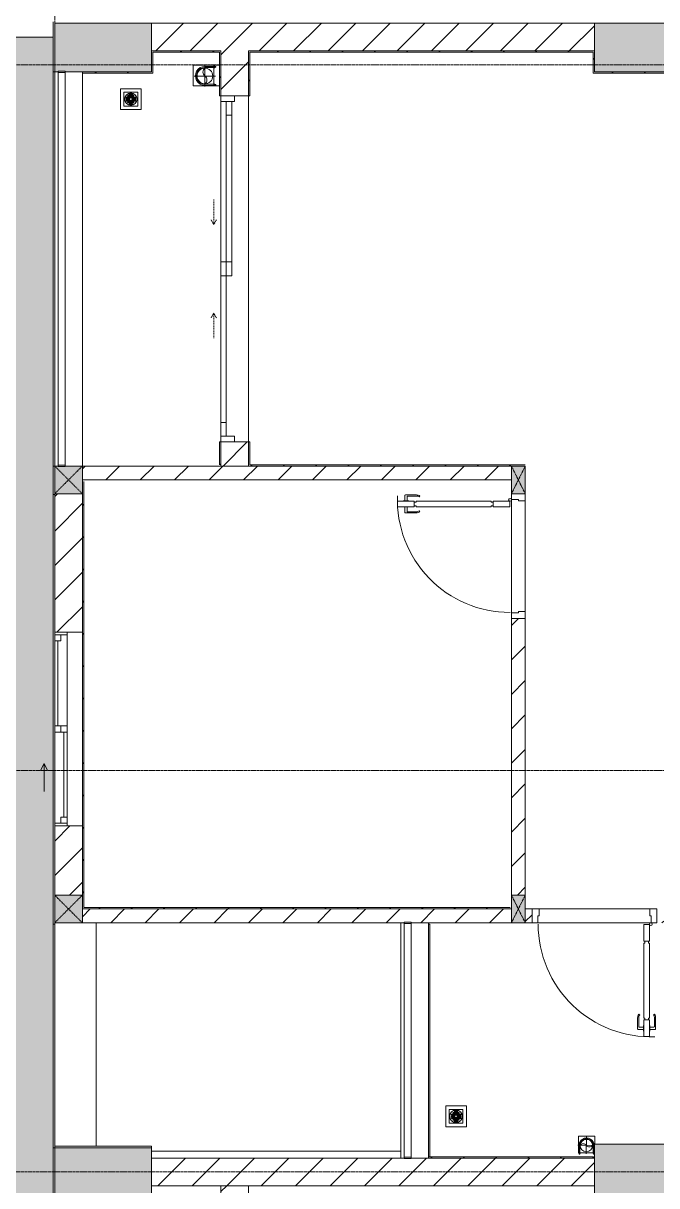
# Model space of a CAD drawing. Header units: millimetres. Extents: x 5359 to 218750, y -16347 to 109893.
# Drawn here: x 33425 to 38003, y 25437 to 33837 of the extents above; entities that cross this region are included whole.
import ezdxf

# ---------------------------------------------------------------- set-up
doc = ezdxf.new("R2010")
doc.units = ezdxf.units.MM
for name, pattern in [('Dash', [6, 3, -3]), ('Grid Line', [22.225, 12.7, -3.175, 3.175, -3.175]), ('IMPORT-CENTER _3_', [10.16, 6.35, -1.27, 1.27, -1.27])]:
    doc.linetypes.add(name, pattern=pattern)
for name, color, linetype, lineweight in [('0-1', 7, 'Continuous', 5), ('A-DETL-GENF-1', 9, 'Continuous', 9), ('A-DOOR', 31, 'Continuous', 9), ('A-DOOR-1', 9, 'Continuous', 9), ('A-DOOR-FRAM', 31, 'Continuous', 9), ('A-DOOR-HDLN', 31, 'Dash', 9), ('A-FLOR', 192, 'Continuous', 9), ('A-FLOR-1', 9, 'Continuous', 9), ('A-FLOR-HRAL', 11, 'Continuous', 9), ('A-FLOR-HRAL-1', 9, 'Continuous', 9), ('A-FLOR-PATT', 8, 'Continuous', 9), ('A-GLAZ', 151, 'Continuous', 9), ('A-WALL', 113, 'Continuous', 9), ('A-WALL-1', 53, 'Continuous', 18), ('A-WALL-2', 9, 'Continuous', 9), ('A-WALL-3', 113, 'Continuous', 18), ('A-WALL-PATT-1', 10, 'Continuous', 9), ('A-WALL-PATT-2', 9, 'Continuous', 9), ('A-WALL-PATT-3', 111, 'Continuous', 9), ('G-IMPT', 8, 'Continuous', 9), ('G-IMPT-1', 8, 'IMPORT-CENTER _3_', 9), ('I-WALL-1', 53, 'Continuous', 18), ('I-WALL-2', 9, 'Continuous', 9), ('I-WALL-3', 2, 'Continuous', 18), ('M-EQPM', 50, 'Continuous', 9), ('S-BEAM-1', 9, 'Continuous', 9), ('S-COLS', 52, 'Continuous', 9), ('S-COLS-1', 253, 'Continuous', 5), ('S-COLS-2', 53, 'Continuous', 18), ('S-COLS-3', 9, 'Continuous', 9), ('S-COLS-4', 52, 'Continuous', 18), ('S-COLS-5', 52, 'Dash', 9), ('S-COLS-HDLN', 52, 'Dash', 9), ('S-COLS-HDLN-1', 9, 'Dash', 9), ('S-GRID-1', 1, 'Grid Line', 9)]:
    doc.layers.add(name, color=color, linetype=linetype, lineweight=lineweight)
pattern_1 = [(45, (0, 0), (-124.4508, 124.4508), [])]
pattern_2 = [(45, (0, 0), (-116.6726, 116.6726), [])]

# ---------------------------------------------------------------- blocks, each defined once
blk = doc.blocks.new('M_Concrete-Rectangular-Column2 - 400x1300-812637-TKCS_MB ĐỊNH VỊ CỔNG-HÀNG RÀO')
at = {"layer": 'S-COLS-3'}
blk.add_hatch(color=256, dxfattribs=at).paths.add_polyline_path([(-650, 200), (-650, -200), (650, -200), (650, 200), (162, 200)])
at = {"layer": 'S-COLS-2'}
for p, q in [((-650, 200), (650, 200)), ((-650, -200), (-650, 200)), ((650, 200), (650, -200)), ((650, -200), (-650, -200))]:
    blk.add_line(p, q, dxfattribs=at)
blk = doc.blocks.new('NCV_TKTC_KET CAU_rvt-1-TKCS_MB ĐỊNH VỊ CỔNG-HÀNG RÀO')
at = {"layer": 'S-COLS-1'}
for points in [[(34352.6, 33486.9), (34352.6, 33836.9), (33652.6, 33836.9), (33652.6, 33486.9), (33677.6, 33486.9), (33677.6, 33491.9), (33727.6, 33491.9), (33727.6, 33486.9)], [(38852.6, 33486.9), (38852.6, 33836.9), (37552.6, 33836.9), (37552.6, 33486.9), (38040.5, 33486.9)], [(34352.6, 25361.9), (34352.6, 25711.9), (33652.6, 25711.9), (33652.6, 25361.9), (33677.6, 25361.9), (33677.6, 25366.9), (33727.6, 25366.9), (33727.6, 25361.9)]]:
    blk.add_hatch(color=256, dxfattribs=at).paths.add_polyline_path(points)
at = {"layer": 'S-BEAM-1'}
for p, q in [((33952.6, 25721.9), (33952.6, 27336.9)), ((34352.6, 25686.9), (34352.6, 25636.9)), ((36152.6, 25686.9), (34352.6, 25686.9))]:
    blk.add_line(p, q, dxfattribs=at)
at = {"layer": 'S-COLS-2'}
for p, q in [((33652.6, 33836.9), (33652.6, 33486.9)), ((34352.6, 33836.9), (33652.6, 33836.9)), ((34352.6, 33486.9), (34352.6, 33836.9)), ((37552.6, 33836.9), (37552.6, 33486.9)), ((38852.6, 33836.9), (37552.6, 33836.9)), ((33652.6, 33486.9), (33677.6, 33486.9)), ((33727.6, 33486.9), (34352.6, 33486.9)), ((37552.6, 33486.9), (38852.6, 33486.9)), ((33652.6, 25711.9), (33652.6, 25361.9)), ((34352.6, 25711.9), (33652.6, 25711.9)), ((34352.6, 25361.9), (34352.6, 25711.9))]:
    blk.add_line(p, q, dxfattribs=at)
at = {"layer": 'S-COLS-3', "rotation": 180}
blk.add_blockref('M_Concrete-Rectangular-Column2 - 400x1300-812637-TKCS_MB ĐỊNH VỊ CỔNG-HÀNG RÀO', (38202.6, 25536.9), dxfattribs=at)
blk = doc.blocks.new('DOOR_CW_01 CANH MO-PANEL KINH - DIW_01-900x2200-CỬA GỖ VÂN LAMINATE-553375-TKCS_MB ĐỊNH VỊ CỔNG-HÀNG RÀO')
at = {"layer": 'A-DETL-GENF-1'}
for p, q in [((-397, -182), (-397, -62)), ((-397, -62), (-357, -62)), ((-357, -62), (-357, -182)), ((-357, -182), (-397, -182)), ((-397, -196), (-391, -196)), ((-397, -738), (-397, -196)), ((-391, -196), (-391, -182)), ((-391, -182), (-363, -182)), ((-363, -182), (-363, -196)), ((-357, -196), (-363, -196)), ((-357, -196), (-357, -738)), ((-442, -737), (-442, -816.5)), ((-434, -799.5), (-434, -737)), ((-433.9, -711.2), (-427.3, -715.8)), ((-397, -738), (-391, -738)), ((-357, -752), (-397, -752)), ((-397, -752), (-397, -872)), ((-391, -752), (-391, -738)), ((-363, -752), (-391, -752)), ((-357, -738), (-363, -738)), ((-363, -738), (-363, -752)), ((-357, -872), (-357, -752)), ((-320.1, -711.2), (-326.7, -715.8)), ((-320, -799.5), (-320, -737)), ((-312, -737), (-312, -816.5)), ((-399, -820.5), (-438, -820.5)), ((-399, -803.5), (-430, -803.5)), ((-399, -792.2), (-399, -831.8)), ((-397, -792.2), (-399, -792.2)), ((-399, -831.8), (-397, -831.8)), ((-397, -792.2), (-397, -831.8)), ((-357, -792.2), (-357, -831.8)), ((-357, -792.2), (-355, -792.2)), ((-355, -831.8), (-357, -831.8)), ((-355, -792.2), (-355, -831.8)), ((-355, -803.5), (-324, -803.5)), ((-355, -820.5), (-316, -820.5)), ((-397, -872), (-357, -872))]:
    blk.add_line(p, q, dxfattribs=at)
blk.add_circle((-407, -60), 10, dxfattribs=at)
for centre, radius, start, end in [((-407, -60), 814, 268, 0), ((-397, -737), 45, 145, 180), ((-397, -737), 37, 145, 180), ((-357, -737), 37, 0, 35), ((-357, -737), 45, 360, 35), ((-438, -816.5), 4, 180, 270), ((-430, -799.5), 4, 180, 270), ((-324, -799.5), 4, 270, 0), ((-316, -816.5), 4, 270, 0)]:
    blk.add_arc(centre, radius, start, end, dxfattribs=at)
at = {"layer": 'A-DOOR-1'}
for p, q in [((-450, -50), (-450, 50)), ((-450, 50), (-400, 50)), ((-400, 50), (-400, 0)), ((400, 0), (400, 50)), ((400, 50), (450, 50)), ((450, 50), (450, -50)), ((-410, -50), (-450, -50)), ((-410, 0), (-410, -50)), ((-400, 0), (-410, 0)), ((-407, -50), (-382, -50)), ((410, 0), (400, 0)), ((410, -50), (410, 0)), ((450, -50), (410, -50))]:
    blk.add_line(p, q, dxfattribs=at)
blk = doc.blocks.new('Railing - 50 x 10mm-457210-TKCS_MB ĐỊNH VỊ CỔNG-HÀNG RÀO')
at = {"layer": 'A-FLOR-HRAL-1'}
for p, q in [((25, 5), (-25, 5)), ((-25, 5), (-25, -5)), ((25, -5), (25, 5)), ((-25, -5), (25, -5))]:
    blk.add_line(p, q, dxfattribs=at)
blk = doc.blocks.new('Railing - Railing-851334-TKCS_MB ĐỊNH VỊ CỔNG-HÀNG RÀO')
at = {"layer": 'A-FLOR-HRAL-1'}
for p, q in [((13269.1, 18071.7), (13269.1, 16382.9)), ((13319.1, 16382.9), (13319.1, 18071.7))]:
    blk.add_line(p, q, dxfattribs=at)
at = {"extrusion": (0, 0, -1), "zscale": -1, "rotation": 180}
for p in [(-13294.1, 18076.7), (-13294.1, 16377.9)]:
    blk.add_blockref('Railing - 50 x 10mm-457210-TKCS_MB ĐỊNH VỊ CỔNG-HÀNG RÀO', p, dxfattribs=at)
blk = doc.blocks.new('G1_SOF - BO TRU - 100x200-V26-TKCS_MB ĐỊNH VỊ CỔNG-HÀNG RÀO')
at = {"layer": 'S-COLS-3'}
blk.add_hatch(color=256, dxfattribs=at).paths.add_polyline_path([(-50, -100), (50, -100), (50, 100), (-50, 100)])
at = {"layer": 'S-COLS-2'}
for p, q in [((-50, 100), (50, 100)), ((-50, -100), (-50, 100)), ((50, 100), (50, -100)), ((50, -100), (-50, -100))]:
    blk.add_line(p, q, dxfattribs=at)
at = {"layer": 'S-COLS-HDLN-1'}
for p, q in [((50, -100), (-50, 100)), ((-50, -100), (50, 100))]:
    blk.add_line(p, q, dxfattribs=at)
blk = doc.blocks.new('DOOR_CW_01 CANH MO-PANEL KINH - DIG_01-900x2200-CỬA NHÔM KÍNH-400868-TKCS_MB ĐỊNH VỊ CỔNG-HÀNG RÀO')
at = {"layer": 'A-DETL-GENF-1'}
for p, q in [((-397, 872), (-357, 872)), ((-397, 752), (-397, 872)), ((-357, 872), (-357, 752)), ((-442, 737), (-442, 816.5)), ((-399, 820.5), (-438, 820.5)), ((-434, 799.5), (-434, 737)), ((-399, 803.5), (-430, 803.5)), ((-399, 831.8), (-397, 831.8)), ((-399, 792.2), (-399, 831.8)), ((-397, 792.2), (-399, 792.2)), ((-397, 792.2), (-397, 831.8)), ((-357, 792.2), (-357, 831.8)), ((-355, 831.8), (-357, 831.8)), ((-357, 792.2), (-355, 792.2)), ((-355, 792.2), (-355, 831.8)), ((-355, 820.5), (-316, 820.5)), ((-355, 803.5), (-324, 803.5)), ((-320, 799.5), (-320, 737)), ((-312, 737), (-312, 816.5)), ((-433.9, 711.2), (-427.3, 715.8)), ((-357, 752), (-397, 752)), ((-397, 738), (-391, 738)), ((-397, 738), (-397, 196)), ((-363, 752), (-391, 752)), ((-391, 752), (-391, 738)), ((-363, 738), (-363, 752)), ((-357, 738), (-363, 738)), ((-357, 196), (-357, 738)), ((-320.1, 711.2), (-326.7, 715.8)), ((-397, 196), (-391, 196)), ((-357, 182), (-397, 182)), ((-397, 182), (-397, 62)), ((-391, 196), (-391, 182)), ((-391, 182), (-363, 182)), ((-357, 196), (-363, 196)), ((-363, 182), (-363, 196)), ((-357, 62), (-357, 182)), ((-397, 62), (-357, 62))]:
    blk.add_line(p, q, dxfattribs=at)
blk.add_circle((-407, 60), 10, dxfattribs=at)
for centre, radius, start, end in [((-407, 60), 814, 360, 92), ((-438, 816.5), 4, 90, 180), ((-430, 799.5), 4, 90, 180), ((-324, 799.5), 4, 360, 90), ((-316, 816.5), 4, 0, 90), ((-397, 737), 45, 180, 215), ((-397, 737), 37, 180, 215), ((-357, 737), 37, 325, 0), ((-357, 737), 45, 325, 0)]:
    blk.add_arc(centre, radius, start, end, dxfattribs=at)
at = {"layer": 'A-DOOR-1'}
for p, q in [((-410, 50), (-450, 50)), ((-450, 50), (-450, -50)), ((-410, 0), (-410, 50)), ((-400, 0), (-410, 0)), ((-407, 50), (-382, 50)), ((-400, -50), (-400, 0)), ((410, 0), (400, 0)), ((400, 0), (400, -50)), ((450, 50), (410, 50)), ((410, 50), (410, 0)), ((450, -50), (450, 50)), ((-450, -50), (-400, -50)), ((400, -50), (450, -50))]:
    blk.add_line(p, q, dxfattribs=at)
blk = doc.blocks.new('NCV_TKTC_TANG 1_rvt-1-TKCS_MB ĐỊNH VỊ CỔNG-HÀNG RÀO')
at = {"layer": 'A-WALL-PATT-1'}
h = blk.add_hatch(dxfattribs=at)
h.set_pattern_fill('FP_2', color=256, style=0, pattern_type=2)
h.set_pattern_definition(pattern_1)
h.paths.add_polyline_path([(33852.6, 30536.9), (36952.6, 30536.9), (36952.6, 30636.9), (33852.6, 30636.9)])
h = blk.add_hatch(dxfattribs=at)
h.set_pattern_fill('FP_2', color=256, style=0, pattern_type=2)
h.set_pattern_definition(pattern_1)
h.paths.add_polyline_path([(37052.6, 27537.4), (37052.6, 29536.5), (36952.6, 29536.5), (36952.6, 27537.4)])
h = blk.add_hatch(dxfattribs=at)
h.set_pattern_fill('FP_2', color=256, style=0, pattern_type=2)
h.set_pattern_definition(pattern_1)
h.paths.add_polyline_path([(36952.6, 27336.9), (36952.6, 27436.9), (33852.6, 27436.9), (33852.6, 27336.9), (36177.6, 27336.9), (36177.6, 27342.4), (36227.6, 27342.4), (36227.6, 27336.9), (36830.1, 27336.9)])
h = blk.add_hatch(dxfattribs=at)
h.set_pattern_fill('FP_2', color=256, style=0, pattern_type=2)
h.set_pattern_definition(pattern_1)
h.paths.add_polyline_path([(38052.6, 27336.9), (38052.6, 27436.9), (38002.6, 27436.9), (38002.6, 27336.9), (38040.5, 27336.9)])
h.paths.add_polyline_path([(37102.6, 27336.9), (37102.6, 27436.9), (37052.6, 27436.9), (37052.6, 27336.9)])
at = {"layer": 'A-WALL-PATT-2'}
h = blk.add_hatch(dxfattribs=at)
h.set_pattern_fill('FP_3', color=256, style=0, pattern_type=2)
h.set_pattern_definition(pattern_2)
h.paths.add_polyline_path([(34352.6, 33626.9), (34842.6, 33626.9), (34842.6, 33636.9), (34352.6, 33636.9)])
h = blk.add_hatch(dxfattribs=at)
h.set_pattern_fill('FP_3', color=256, style=0, pattern_type=2)
h.set_pattern_definition(pattern_2)
h.paths.add_polyline_path([(34852.6, 30646.9), (34852.6, 30812.4), (34842.6, 30812.4), (34842.6, 30646.9)])
h.paths.add_polyline_path([(34852.6, 33312.4), (34852.6, 33636.9), (34842.6, 33636.9), (34842.6, 33312.4)])
h = blk.add_hatch(dxfattribs=at)
h.set_pattern_fill('FP_3', color=256, style=0, pattern_type=2)
h.set_pattern_definition(pattern_2)
h.paths.add_polyline_path([(35062.6, 33626.9), (37552.6, 33626.9), (37552.6, 33636.9), (35052.6, 33636.9), (35052.6, 33626.9)])
h = blk.add_hatch(dxfattribs=at)
h.set_pattern_fill('FP_3', color=256, style=0, pattern_type=2)
h.set_pattern_definition(pattern_2)
h.paths.add_polyline_path([(35062.6, 30646.9), (35062.6, 30813.1), (35052.6, 30813.1), (35052.6, 30646.9)])
h.paths.add_polyline_path([(35052.6, 33313.1), (35062.6, 33313.1), (35062.6, 33626.9), (35052.6, 33626.9)])
h = blk.add_hatch(dxfattribs=at)
h.set_pattern_fill('FP_3', color=256, style=0, pattern_type=2)
h.set_pattern_definition(pattern_2)
h.paths.add_polyline_path([(37552.6, 33476.9), (37552.6, 33626.9), (37542.6, 33626.9), (37542.6, 33476.9)])
h = blk.add_hatch(dxfattribs=at)
h.set_pattern_fill('FP_3', color=256, style=0, pattern_type=2)
h.set_pattern_definition(pattern_2)
h.paths.add_polyline_path([(34362.6, 33476.9), (34362.6, 33486.9), (33852.6, 33486.9), (33852.6, 33476.9)])
h = blk.add_hatch(dxfattribs=at)
h.set_pattern_fill('FP_3', color=256, style=0, pattern_type=2)
h.set_pattern_definition(pattern_2)
h.paths.add_polyline_path([(38862.6, 33476.9), (38862.6, 33486.9), (37552.6, 33486.9), (37552.6, 33476.9), (38040.5, 33476.9)])
h = blk.add_hatch(dxfattribs=at)
h.set_pattern_fill('FP_3', color=256, style=0, pattern_type=2)
h.set_pattern_definition(pattern_2)
h.paths.add_polyline_path([(35052.6, 30636.9), (37052.6, 30636.9), (37052.6, 30646.9), (35052.6, 30646.9)])
h = blk.add_hatch(dxfattribs=at)
h.set_pattern_fill('FP_3', color=256, style=0, pattern_type=2)
h.set_pattern_definition(pattern_2)
h.paths.add_polyline_path([(33862.6, 27446.9), (33862.6, 30536.9), (33852.6, 30536.9), (33852.6, 27446.9)])
h = blk.add_hatch(dxfattribs=at)
h.set_pattern_fill('FP_3', color=256, style=0, pattern_type=2)
h.set_pattern_definition(pattern_2)
h.paths.add_polyline_path([(33852.6, 27436.9), (36952.6, 27436.9), (36952.6, 27446.9), (33852.6, 27446.9)])
h = blk.add_hatch(dxfattribs=at)
h.set_pattern_fill('FP_3', color=256, style=0, pattern_type=2)
h.set_pattern_definition(pattern_2)
h.paths.add_polyline_path([(37552.6, 25636.9), (37552.6, 25646.9), (36352.6, 25646.9), (36352.6, 25636.9), (36830.1, 25636.9)])
at = {"layer": 'A-FLOR-1'}
for p, q in [((34852.6, 33272.4), (34852.6, 32112.4)), ((35052.6, 33312.4), (35052.6, 30813.1)), ((35052.6, 30813.1), (35052.6, 33312.4)), ((34952.6, 30813.1), (35052.6, 30813.1)), ((36952.6, 29576.5), (36952.6, 30396.5)), ((37052.6, 30386.5), (37052.6, 29586.5)), ((37152.6, 27436.9), (37952.6, 27436.9))]:
    blk.add_line(p, q, dxfattribs=at)
at = {"layer": 'A-WALL-1'}
for p, q in [((36952.6, 30636.9), (33852.6, 30636.9)), ((33852.6, 30636.9), (33852.6, 30536.9)), ((33852.6, 30536.9), (36952.6, 30536.9)), ((36952.6, 27537.4), (37052.6, 27537.4)), ((36952.6, 27436.9), (33852.6, 27436.9)), ((33852.6, 27436.9), (33852.6, 27336.9)), ((37062.6, 27436.9), (37052.6, 27436.9)), ((33852.6, 27336.9), (36177.6, 27336.9)), ((36227.6, 27336.9), (36952.6, 27336.9))]:
    blk.add_line(p, q, dxfattribs=at)
at = {"layer": 'A-WALL-2'}
for p, q in [((36952.6, 29576.5), (36952.6, 30396.5)), ((37052.6, 30386.5), (37052.6, 29586.5)), ((36952.6, 29536.5), (36952.6, 27537.4)), ((37052.6, 27537.4), (37052.6, 29536.5)), ((37102.6, 27436.9), (37062.6, 27436.9)), ((37152.6, 27436.9), (37952.6, 27436.9)), ((36152.6, 25636.9), (36152.6, 27336.9)), ((36352.6, 27336.9), (36352.6, 25646.9)), ((37052.6, 27336.9), (37102.6, 27336.9)), ((37962.6, 27336.9), (37142.6, 27336.9))]:
    blk.add_line(p, q, dxfattribs=at)
at = {"layer": 'I-WALL-1'}
for p, q in [((34842.6, 33636.9), (34352.6, 33636.9)), ((34352.6, 33636.9), (34352.6, 33626.9)), ((34352.6, 33626.9), (34352.6, 33486.9)), ((34362.6, 33626.9), (34842.6, 33626.9)), ((34362.6, 33486.9), (34362.6, 33626.9)), ((34852.6, 33636.9), (34842.6, 33636.9)), ((34842.6, 33626.9), (34842.6, 33312.4)), ((34852.6, 33312.4), (34852.6, 33636.9)), ((37552.6, 33636.9), (35052.6, 33636.9)), ((35052.6, 33636.9), (35052.6, 33626.9)), ((35052.6, 33626.9), (35052.6, 33313.1)), ((35062.6, 33626.9), (37542.6, 33626.9)), ((35062.6, 33313.1), (35062.6, 33626.9)), ((37542.6, 33626.9), (37542.6, 33476.9)), ((37552.6, 33626.9), (37552.6, 33636.9)), ((37552.6, 33486.9), (37552.6, 33626.9)), ((34352.6, 33486.9), (33852.6, 33486.9)), ((33852.6, 33486.9), (33852.6, 33476.9)), ((33852.6, 33476.9), (34362.6, 33476.9)), ((34362.6, 33476.9), (34362.6, 33486.9)), ((37542.6, 33476.9), (37552.6, 33476.9)), ((38852.6, 33486.9), (37552.6, 33486.9)), ((37552.6, 33476.9), (38862.6, 33476.9)), ((34842.6, 33312.4), (34852.6, 33312.4)), ((35052.6, 33313.1), (35062.6, 33313.1)), ((34852.6, 30812.4), (34842.6, 30812.4)), ((34842.6, 30812.4), (34842.6, 30646.9)), ((34852.6, 30646.9), (34852.6, 30812.4)), ((35062.6, 30813.1), (35052.6, 30813.1)), ((35052.6, 30813.1), (35052.6, 30646.9)), ((35062.6, 30646.9), (35062.6, 30813.1)), ((35052.6, 30646.9), (35052.6, 30636.9)), ((35052.6, 30636.9), (36952.6, 30636.9)), ((37052.6, 30646.9), (35062.6, 30646.9)), ((33862.6, 30536.9), (33852.6, 30536.9)), ((33852.6, 30536.9), (33852.6, 29437.4)), ((33862.6, 27446.9), (33862.6, 30526.9)), ((33852.6, 28037.4), (33852.6, 27446.9)), ((33852.6, 27446.9), (33852.6, 27436.9)), ((33852.6, 27436.9), (36952.6, 27436.9)), ((36942.6, 27446.9), (33862.6, 27446.9)), ((37542.6, 25646.9), (36352.6, 25646.9)), ((36352.6, 25646.9), (36352.6, 25636.9)), ((36352.6, 25636.9), (37552.6, 25636.9))]:
    blk.add_line(p, q, dxfattribs=at)
at = {"layer": 'I-WALL-2'}
for q in [(36352.6, 27326.9), (36362.6, 25646.9)]:
    blk.add_line((36362.6, 27326.9), q, dxfattribs=at)
at = {"layer": 'A-DOOR-1'}
for name, p, rotation in [('DOOR_CW_01 CANH MO-PANEL KINH - DIW_01-900x2200-CỬA GỖ VÂN LAMINATE-553375-TKCS_MB ĐỊNH VỊ CỔNG-HÀNG RÀO', (37002.6, 29986.5), 270.0000000000007), ('DOOR_CW_01 CANH MO-PANEL KINH - DIG_01-900x2200-CỬA NHÔM KÍNH-400868-TKCS_MB ĐỊNH VỊ CỔNG-HÀNG RÀO', (37552.6, 27386.9), 180)]:
    blk.add_blockref(name, p, dxfattribs=dict(at, rotation=rotation))
at = {"layer": 'A-FLOR-HRAL-1'}
blk.add_blockref('Railing - Railing-851334-TKCS_MB ĐỊNH VỊ CỔNG-HÀNG RÀO', (22908.5, 9260.7), dxfattribs=at)
at = {"layer": 'S-COLS-3'}
for p in [(37002.6, 30536.9), (37002.6, 27436.9)]:
    blk.add_blockref('G1_SOF - BO TRU - 100x200-V26-TKCS_MB ĐỊNH VỊ CỔNG-HÀNG RÀO', p, dxfattribs=at)
blk = doc.blocks.new('1_FAMILY RVT - W01-WxH 1400x1400xmm-411185-TKCS_MB ĐỊNH VỊ CỔNG-HÀNG RÀO')
at = {"layer": 'A-GLAZ'}
for p, q in [((-700, 103.81), (700, 103.81)), ((-700, -96.19), (-700, 103.81)), ((700, 103.81), (700, -96.19)), ((-700, -7.29), (-680.95, -7.29)), ((-680.95, -7.29), (-22.225, -7.29)), ((-680.95, -96.19), (-680.95, -7.29)), ((-636.5, -51.74), (-680.95, -51.74)), ((-636.5, -96.19), (-636.5, -51.74)), ((-636.5, -73.965), (-22.225, -73.965)), ((-22.225, -7.29), (22.225, -7.29)), ((-22.225, -7.29), (-22.225, -96.19)), ((22.225, -51.74), (-22.225, -51.74)), ((22.225, -7.29), (636.5, -7.29)), ((22.225, -96.19), (22.225, -7.29)), ((22.225, -29.515), (636.5, -29.515)), ((636.5, -7.29), (700, -7.29)), ((636.5, -51.74), (636.5, -7.29)), ((680.95, -51.74), (636.5, -51.74)), ((680.95, -96.19), (680.95, -7.29)), ((700, -96.19), (-700, -96.19)), ((-700, -96.19), (-636.5, -96.19)), ((-636.5, -96.19), (-22.225, -96.19)), ((-22.225, -96.19), (22.225, -96.19)), ((22.225, -96.19), (680.95, -96.19)), ((248.4, -172.39), (299.2, -146.99)), ((680.95, -96.19), (700, -96.19)), ((248.4, -172.39), (299.2, -197.79)), ((248.4, -172.39), (451.6, -172.39))]:
    blk.add_line(p, q, dxfattribs=at)
blk = doc.blocks.new('Railing - 50 x 10mm-1251311-TKCS_MB ĐỊNH VỊ CỔNG-HÀNG RÀO')
at = {"layer": 'A-FLOR-HRAL'}
for p, q in [((25, 5), (-25, 5)), ((-25, 5), (-25, -5)), ((25, -5), (25, 5)), ((-25, -5), (25, -5))]:
    blk.add_line(p, q, dxfattribs=at)
blk = doc.blocks.new('Railing - Railing-1598336-TKCS_MB ĐỊNH VỊ CỔNG-HÀNG RÀO')
at = {"layer": 'A-FLOR-HRAL'}
for p, q in [((33677.6, 33481.9), (33677.6, 30644)), ((33727.6, 30644), (33727.6, 33481.9))]:
    blk.add_line(p, q, dxfattribs=at)
for p in [(33702.6, 33486.9), (33702.6, 30639)]:
    blk.add_blockref('Railing - 50 x 10mm-1251311-TKCS_MB ĐỊNH VỊ CỔNG-HÀNG RÀO', p)
blk = doc.blocks.new('TKTC_XREF_251221_MB TANG 1 - TKTC_XREF_260130_MB TANG 1_dwg_THU NUOC - THU NUOC-444531-TKCS_MB TẦNG 1-4202120-TKCS_MB ĐỊNH VỊ CỔNG-HÀNG RÀO')
at = {"layer": 'M-EQPM'}
for p, q in [((-23.3, 10.8), (40.9, 10.8)), ((40.9, 4.8), (-23.3, 4.8)), ((-11, 23.3), (28.5, 23.3)), ((28.5, 17.3), (-11, 17.3)), ((-1.1, 35.6), (18.5, 35.6)), ((18.5, 29.6), (-1.1, 29.6)), ((-23.3, -13.6), (40.9, -13.6)), ((40.9, -19.6), (-23.3, -19.6)), ((-11, -26.1), (28.5, -26.1)), ((28.5, -32.1), (-11, -32.1)), ((-1.1, -38.5), (18.5, -38.5)), ((18.5, -44.5), (-1.1, -44.5))]:
    blk.add_line(p, q, dxfattribs=at)
at = {"layer": 'M-EQPM', "flags": 128}
for points in [[(83.7, -79.4), (83.7, 70.6), (-66.3, 70.6), (-66.3, -79.4)], [(58.7, -54.4), (58.7, 45.6), (-41.3, 45.6), (-41.3, -54.4)]]:
    blk.add_lwpolyline(points, close=True, dxfattribs=at)
for points in [[(-23.3, -1.2), (0.7, -1.2), (0.7, -7.2), (-23.3, -7.2)], [(40.9, -7.2), (16.7, -7.2), (16.7, -1.2), (40.9, -1.2)]]:
    blk.add_lwpolyline(points, dxfattribs=at)
at = {"layer": 'M-EQPM'}
for centre, radius, start, end in [((8.7, -4.4), 45, 360, 180), ((8.7, -4.4), 45, 360, 180), ((-23.3, 7.8), 3, 90, 270), ((-11, 20.3), 3, 90, 270), ((-1.1, 32.6), 3, 90, 270), ((18.5, 32.6), 3, 270, 90), ((28.5, 20.3), 3, 270, 90), ((40.9, 7.8), 3, 270, 90), ((8.7, -4.4), 45, 180, 360), ((8.7, -4.4), 45, 180, 360), ((-23.3, -4.2), 3, 90, 270), ((-23.3, -16.6), 3, 90, 270), ((-11, -29.1), 3, 90, 270), ((-1.1, -41.5), 3, 90, 270), ((18.5, -41.5), 3, 270, 90), ((28.5, -29.1), 3, 270, 90), ((40.9, -4.2), 3, 270, 90), ((40.9, -16.6), 3, 270, 90)]:
    blk.add_arc(centre, radius, start, end, dxfattribs=at)
blk = doc.blocks.new('TKTC_XREF_251221_MB TANG 1 - TKTC_XREF_260130_MB TANG 1_dwg_CUM U_DN100-V103-TKCS_MB ĐỊNH VỊ CỔNG-HÀNG RÀO')
at = {"layer": 'G-IMPT'}
blk.add_hatch(color=256, dxfattribs=at).paths.add_polyline_path([(0, -61), (16, -59), (30, -53), (43, -43), (53, -31), (59, -16), (61, 0), (59, 16), (53, 30), (43, 43), (30, 53), (16, 59), (0, 61), (0, 57), (15, 55), (28, 49), (40, 40), (49, 28), (55, 15), (57, 0), (55, -15), (49, -29), (40, -40), (28, -49), (15, -55), (0, -57)])
for p, q in [((-79, 67), (-79, 63)), ((-77, 67), (-77, 63)), ((-75, 67), (-75, 63)), ((-73, 69), (-73, 61)), ((-67, 68), (-72, 68)), ((-67, 62), (-72, 62)), ((-65, 69), (0, 69)), ((-79, -63), (-79, -67)), ((-77, -63), (-77, -67)), ((-75, -63), (-75, -67)), ((-73, -61), (-73, -69)), ((-67, -62), (-72, -62)), ((-67, -68), (-72, -68)), ((-67, -73), (-67, -71)), ((-65, -69), (0, -69))]:
    blk.add_line(p, q, dxfattribs=at)
at = {"layer": 'G-IMPT', "flags": 128}
for points in [[(-73, 68), (-78, 68), (-78, 62), (-73, 62)], [(-72, 59), (-67, 59), (-67, 71), (-72, 71)], [(-67, 71), (-67, 73), (-65, 73), (-65, 57), (-67, 57), (-67, 59)], [(-65, 61), (0, 61), (0, 57)], [(-73, -62), (-78, -62), (-78, -68), (-73, -68)], [(-72, -71), (-67, -71), (-67, -59), (-72, -59)], [(-67, -59), (-67, -57), (-65, -57), (-65, -72)], [(-65, -61), (0, -61), (0, -57)]]:
    blk.add_lwpolyline(points, dxfattribs=at)
at = {"layer": 'G-IMPT'}
for centre, radius, start, end in [((-78, 67), 0.96, 90, 180), ((-78, 63), 0.96, 180, 270), ((-71, 69), 1.56, 112.6199, 247.3801), ((-68, 65), 4.8, 143.1301, 216.8699), ((-71, 61), 1.56, 112.6199, 247.3801), ((0, 0), 69, 270, 90), ((0, 0), 61, 270, 90), ((0, 0), 57, 270, 90), ((-78, -63), 0.96, 90, 180), ((-78, -67), 0.96, 180, 270), ((-71, -61), 1.56, 112.6199, 247.3801), ((-68, -65), 4.8, 143.1301, 216.8699), ((-71, -69), 1.56, 112.6199, 247.3801)]:
    blk.add_arc(centre, radius, start, end, dxfattribs=at)
blk = doc.blocks.new('TKTC_XREF_251221_MB TANG 1 - TKTC_XREF_260130_MB TANG 1_dwg_$cc-V104-TKCS_MB ĐỊNH VỊ CỔNG-HÀNG RÀO')
at = {"layer": 'G-IMPT'}
blk.add_circle((0, 0), 0.5, dxfattribs=at)
for centre, radius, start, end in [((0, 0), 0.5, 90, 270), ((0.188, 0.25), 0.313, 126.8699, 233.1301), ((-0.188, -0.25), 0.313, 306.8699, 53.1301)]:
    blk.add_arc(centre, radius, start, end, dxfattribs=at)
at = {"layer": 'G-IMPT-1'}
for p, q in [((-0.673, 0), (0.673, 0)), ((0, -0.654), (0, 0.673))]:
    blk.add_line(p, q, dxfattribs=at)
blk = doc.blocks.new('TKTC_XREF_251221_MB TANG 1 - TKTC_XREF_260130_MB TANG 1_dwg_CUM U_DN100-4202112-TKCS_MB ĐỊNH VỊ CỔNG-HÀNG RÀO')
at = {"layer": 'G-IMPT'}
blk.add_hatch(color=256, dxfattribs=at).paths.add_polyline_path([(0, 61), (0, 57), (14.8, 55.1), (28.5, 49.4), (40.3, 40.3), (49.4, 28.5), (55.1, 14.8), (57, 0), (55.1, -14.8), (49.4, -28.5), (40.3, -40.3), (28.5, -49.4), (14.8, -55.1), (0, -57), (0, -61), (15.8, -58.9), (30.5, -52.8), (43.1, -43.1), (52.8, -30.5), (58.9, -15.8), (61, 0), (58.9, 15.8), (52.8, 30.5), (43.1, 43.1), (30.5, 52.8), (15.8, 58.9)])
for p, q in [((-79.1, 66.6), (-79.1, 63.4)), ((-76.6, 66.6), (-76.6, 63.4)), ((-74.6, 66.6), (-74.6, 63.4)), ((-72.7, 69.3), (-72.7, 60.7)), ((-66.9, 67.9), (-71.7, 67.9)), ((-66.9, 62.1), (-71.7, 62.1)), ((-65, 69), (0, 69)), ((-79.1, -63.4), (-79.1, -66.6)), ((-76.6, -63.4), (-76.6, -66.6)), ((-74.6, -63.4), (-74.6, -66.6)), ((-72.7, -60.7), (-72.7, -69.3)), ((-66.9, -62.1), (-71.7, -62.1)), ((-66.9, -67.9), (-71.7, -67.9)), ((-65, -69), (0, -69))]:
    blk.add_line(p, q, dxfattribs=at)
at = {"layer": 'G-IMPT', "flags": 128}
for points in [[(-72.7, 67.6), (-78.1, 67.6), (-78.1, 62.4), (-72.7, 62.4)], [(-71.7, 59.2), (-66.9, 59.2), (-66.9, 70.8), (-71.7, 70.8)], [(-66.9, 70.8), (-66.9, 72.7), (-65, 72.7), (-65, 57.3), (-66.9, 57.3), (-66.9, 59.2)], [(-65, 61), (0, 61), (0, 57)], [(-72.7, -62.4), (-78.1, -62.4), (-78.1, -67.6), (-72.7, -67.6)], [(-71.7, -70.8), (-66.9, -70.8), (-66.9, -59.2), (-71.7, -59.2)], [(-66.9, -59.2), (-66.9, -57.3), (-65, -57.3), (-65, -72.7), (-66.9, -72.7), (-66.9, -70.8)], [(-65, -61), (0, -61), (0, -57)]]:
    blk.add_lwpolyline(points, dxfattribs=at)
at = {"layer": 'G-IMPT'}
for centre, radius, start, end in [((-78.1, 66.6), 0.96, 90, 180), ((-78.1, 63.4), 0.96, 180, 270), ((-71.1, 69.3), 1.56, 112.61986, 247.38014), ((-67.9, 65), 4.8, 143.1301, 216.8699), ((-71.1, 60.7), 1.56, 112.61986, 247.38014), ((0, 0), 69, 270, 90), ((0, 0), 61, 270, 90), ((0, 0), 57, 270, 90), ((-78.1, -63.4), 0.96, 90, 180), ((-78.1, -66.6), 0.96, 180, 270), ((-71.1, -60.7), 1.56, 112.61986, 247.38014), ((-67.9, -65), 4.8, 143.1301, 216.8699), ((-71.1, -69.3), 1.56, 112.61986, 247.38014)]:
    blk.add_arc(centre, radius, start, end, dxfattribs=at)
blk = doc.blocks.new('TKTC_XREF_251221_MB TANG 1 - TKTC_XREF_260130_MB TANG 1_dwg_$cc-V186-TKCS_MB ĐỊNH VỊ CỔNG-HÀNG RÀO')
at = {"layer": 'G-IMPT'}
blk.add_circle((0, 0), 0.5, dxfattribs=at)
for centre, radius, start, end in [((0, 0), 0.5, 90, 270), ((0.188, 0.25), 0.313, 126.8699, 233.1301), ((-0.188, -0.25), 0.313, 306.8699, 53.1301)]:
    blk.add_arc(centre, radius, start, end, dxfattribs=at)
at = {"layer": 'G-IMPT-1'}
for p, q in [((-0.673, 0), (0.673, 0)), ((0, -0.673), (0, 0.673))]:
    blk.add_line(p, q, dxfattribs=at)
blk = doc.blocks.new('TKTC_XREF_251221_MB TANG 1 - TKTC_XREF_260130_MB TANG 1_dwg-4202109-TKCS_MB ĐỊNH VỊ CỔNG-HÀNG RÀO')
at = {"layer": 'G-IMPT'}
blk.add_line((-169499.1, -374009.7), (-169499.1, -375624.7), dxfattribs=at)
at = {"layer": 'G-IMPT', "flags": 128}
blk.add_lwpolyline([(-168349, -367962.4), (-168498.7, -367962.4), (-168498.7, -367812), (-168349, -367812)], close=True, dxfattribs=at)
for points in [[(-168309.1, -367811.9), (-168348.9, -367812.2), (-168348.9, -367962.6), (-168309.1, -367962.4)], [(-165715.6, -375550.7), (-165596, -375550.7), (-165596, -375609.7)], [(-165599.1, -375670.7), (-165715.6, -375670.7), (-165715.6, -375550.7)]]:
    blk.add_lwpolyline(points, dxfattribs=at)
for name, p, xscale, yscale, zscale, rotation in [('TKTC_XREF_251221_MB TANG 1 - TKTC_XREF_260130_MB TANG 1_dwg_$cc-V186-TKCS_MB ĐỊNH VỊ CỔNG-HÀNG RÀO', (-168413.9, -367890.9), 113.7150000000073, 113.7150000000073, 113.7150000000073, 359.9990086636432), ('TKTC_XREF_251221_MB TANG 1 - TKTC_XREF_260130_MB TANG 1_dwg_CUM U_DN100-4202112-TKCS_MB ĐỊNH VỊ CỔNG-HÀNG RÀO', (-168413.9, -367890), 0.9975000000000006, 0.9975000000000006, 0.9975000000000006, 180.000991338195), ('TKTC_XREF_251221_MB TANG 1 - TKTC_XREF_260130_MB TANG 1_dwg_CUM U_DN100-V103-TKCS_MB ĐỊNH VỊ CỔNG-HÀNG RÀO', (-165656.2, -375619.4), 0.7894736842105242, 0.7894736842105242, 0.7894736842105242, 89.99999999844349)]:
    blk.add_blockref(name, p, dxfattribs=dict(xscale=xscale, yscale=yscale, zscale=zscale, rotation=rotation))
for p in [(-168957.9, -368053.7), (-166607.8, -375403.7)]:
    blk.add_blockref('TKTC_XREF_251221_MB TANG 1 - TKTC_XREF_260130_MB TANG 1_dwg_THU NUOC - THU NUOC-444531-TKCS_MB TẦNG 1-4202120-TKCS_MB ĐỊNH VỊ CỔNG-HÀNG RÀO', p)
at = {"extrusion": (0, 0, -1), "xscale": 90.00000000005102, "yscale": 90.00000000005102, "zscale": -90.000000000051, "rotation": 270.374026779938}
blk.add_blockref('TKTC_XREF_251221_MB TANG 1 - TKTC_XREF_260130_MB TANG 1_dwg_$cc-V104-TKCS_MB ĐỊNH VỊ CỔNG-HÀNG RÀO', (165658, -375617.9), dxfattribs=at)
blk = doc.blocks.new('TKTC_XREF_251221_MB TANG 1 - TKTC_XREF_251221_MB TANG 1-2038492-TKCS_MB ĐỊNH VỊ CỔNG-HÀNG RÀO')
blk.add_blockref('TKTC_XREF_251221_MB TANG 1 - TKTC_XREF_260130_MB TANG 1_dwg-4202109-TKCS_MB ĐỊNH VỊ CỔNG-HÀNG RÀO', (169499.1, 384109.7))
blk = doc.blocks.new('G1_SOF - BO TRU - 200x200-3050151-TKCS_MB ĐỊNH VỊ CỔNG-HÀNG RÀO')
at = {"layer": 'S-COLS-HDLN'}
for p, q in [((-100, 100), (100, -100)), ((100, 100), (-100, -100))]:
    blk.add_line(p, q, dxfattribs=at)
blk = doc.blocks.new('DEG_02-DEG_03 - DEG_02-2500x2400mm-CỬA ĐI 02 CÁNH TRƯỢT-625766-TKCS_MB ĐỊNH VỊ CỔNG-HÀNG RÀO')
at = {"layer": 'A-DOOR'}
for p, q in [((-1110, 100), (-1210, 100)), ((-1210, 100), (-1210, 60)), ((-1110, 60), (-1110, 100)), ((-1110, 100), (-50, 100)), ((50, 100), (-50, 100)), ((-50, 100), (-50, 60)), ((50, 60), (50, 100)), ((-1210, 60), (-1110, 60)), ((-50, 60), (-1110, 60)), ((50, 60), (-50, 60)), ((-50, 60), (-50, 20)), ((-50, 60), (50, 60)), ((-50, 20), (50, 20)), ((50, 20), (50, 60)), ((50, 60), (1110, 60)), ((1110, 20), (50, 20)), ((1210, 60), (1110, 60)), ((1110, 60), (1110, 20)), ((1110, 20), (1210, 20)), ((1210, 20), (1210, 60))]:
    blk.add_line(p, q, dxfattribs=at)
at = {"layer": 'A-DOOR-FRAM'}
for p, q in [((-1210, 100), (-1250, 100)), ((-1250, 100), (-1250, 0)), ((-1210, 0), (-1210, 100)), ((1250, 100), (1210, 100)), ((1210, 100), (1210, 0)), ((1250, 0), (1250, 100)), ((-1250, 0), (-1210, 0)), ((1210, 0), (1250, 0))]:
    blk.add_line(p, q, dxfattribs=at)
at = {"layer": 'A-DOOR-HDLN'}
for p, q in [((-320.4, 151.1), (-355, 171.1)), ((320.4, 151.1), (355, 171.1)), ((-500.4, 151.1), (-320.4, 151.1)), ((-320.4, 151.1), (-355, 131.1)), ((320.4, 151.1), (355, 131.1)), ((500.4, 151.1), (320.4, 151.1))]:
    blk.add_line(p, q, dxfattribs=at)

msp = doc.modelspace()

# ---------------------------------------------------------------- hatches: boundary and pattern name
at = {"layer": 'A-FLOR-PATT'}
h = msp.add_hatch(dxfattribs=at)
h.set_pattern_fill('FP_14', color=256, style=0, pattern_type=2)
h.set_pattern_definition([(0, (167.64, 11.2), (558.8, 558.8), [83.82, -16.764, 22.352, -16.764, -419.1]), (0, (167.64, 11.2), (558.8, 558.8), [-139.7, 83.82, -335.28]), (0, (139.7, 27.94), (558.8, 558.8), [55.88, -41.91, 83.82, -41.91, -335.28]), (0, (139.7, 27.94), (558.8, 558.8), [-223.52, 55.88, -279.4]), (0, (335.3, 251.46), (558.8, 558.8), [69.85, -27.94, 69.85, -391.16]), (0, (55.9, 363.2), (558.8, 558.8), [27.94, -55.88, 27.94, -447.04]), (90, (111.76, 363.2), (-558.8, 558.8), [50.292, -508.508]), (90, (279.4, 27.94), (-558.8, 558.8), [55.88, -502.92]), (90, (419.1, 251.46), (-558.8, 558.8), [55.88, -502.92]), (45, (352.04, 22.35), (0, 558.7996), [55.88, -734.383]), (135, (206.76, 22.35), (-558.7996, 0), [55.88, -734.383]), (63.435, (335.28, 25.15), (-0.0005, 558.8001), [55.88, -1193.635]), (75.964, (307.34, 27.94), (-0.00237, 558.80038), [55.88, -2248.111]), (75.964, (447.04, 251.46), (-0.00237, 558.80038), [44.704, -2259.287]), (75.964, (122.94, 363.22), (-0.00237, 558.80038), [39.116, -2264.875]), (104.036, (251.46, 27.94), (0.00237, 558.80038), [55.88, -2248.111]), (104.036, (391.16, 251.46), (0.00237, 558.80038), [44.704, -2259.287]), (104.036, (100.58, 363.22), (0.00237, 558.80038), [39.116, -2264.875]), (116.565, (223.52, 25.15), (0.0005, 558.8001), [55.88, -1193.634])])
h.paths.add_polyline_path([(33642.6, 17336.9), (33642.6, 33737.4), (31203.5, 33737.4), (31203.5, 18236.9), (31211.1, 18125), (31226.1, 18036.7), (31254, 17939.7), (31292.6, 17846.4), (31341.4, 17758.1), (31399.9, 17675.8), (31480, 17589), (31547.2, 17529.8), (31624.7, 17474.9), (31713, 17426.1), (31806.2, 17387.4), (31903.2, 17359.5), (32002.7, 17342.6), (32103.5, 17336.9), (33198.8, 17336.9)])
h.paths.add_polyline_path([(31203.5, 37137.4), (33642.6, 37137.4), (33642.6, 78246.9), (35752.6, 78246.9), (35752.6, 79046.9), (38162.6, 79046.9), (38162.6, 79036.9), (38152.6, 79036.9), (38152.6, 78246.9), (42252.6, 78246.9), (42252.6, 78646.9), (42552.6, 78646.9), (42552.6, 79236.9), (36103.5, 79236.9), (35855.3, 79230.6), (35607.8, 79211.8), (35361.5, 79180.4), (35117.1, 79136.6), (34875.3, 79080.5), (34636.6, 79012.2), (34401.7, 78931.9), (34171.2, 78839.8), (33945.6, 78736.2), (33725.5, 78621.2), (33510, 78494.3), (33269, 78332.8), (33092.2, 78202), (32897.2, 78041.7), (32711.6, 77872.5), (32535.6, 77694.7), (32369.5, 77508.9), (32213.4, 77315.4), (32067.7, 77114.8), (31932.5, 76907.4), (31806.3, 76690.2), (31693.9, 76472.3), (31583.6, 76226.6), (31502.6, 76021.4), (31423.8, 75788.4), (31356.8, 75551.8), (31301.8, 75312.4), (31258.9, 75070.6), (31228.2, 74827), (31209.7, 74582.3), (31203.5, 74336.9), (31205.6, 62059.7), (31211.4, 62000.9), (31234, 61917.3), (31258, 61859.3), (31299, 61792.4), (31349.9, 61732.8), (31409.6, 61681.8), (31476.5, 61640.8), (31549, 61610.8), (31625.3, 61592.5), (31703.5, 61586.3), (32403.5, 61586.3), (32403.5, 40886.3), (31703.5, 40886.3), (31618.1, 40878.5), (31534.5, 40855.8), (31476.5, 40831.8), (31409.6, 40790.8), (31349.9, 40739.9), (31299, 40680.2), (31258, 40613.3), (31228, 40540.8), (31209.7, 40464.6), (31203.5, 40362.1), (31203.5, 38882.8)])
h.paths.add_polyline_path([(62552.6, 78236.9), (62432.4, 78384.4), (62310.9, 78513.5), (62180.6, 78633.7), (62021.7, 78758.5), (61896, 78845), (61742.9, 78935.1), (61583.3, 79014.3), (61418.9, 79081.8), (61250.4, 79137.3), (61078.8, 79180.8), (60904.8, 79211.9), (60728.8, 79230.6), (60552.6, 79236.9), (46052.6, 79236.9), (46052.6, 78648.6), (46352.6, 78648.6), (46352.6, 78638.6), (46352.6, 78636.9), (46352.6, 78246.9), (54962.6, 78246.9), (54962.6, 78236.9), (62545, 78236.9)])
at = {"layer": 'A-WALL-PATT-3'}
h = msp.add_hatch(dxfattribs=at)
h.set_pattern_fill('FP_1', color=256, style=0, pattern_type=2)
h.set_pattern_definition(pattern_1)
h.paths.add_polyline_path([(37552.6, 33636.9), (37552.6, 33836.9), (34352.6, 33836.9), (34352.6, 33636.9), (36830.1, 33636.9)])
h = msp.add_hatch(dxfattribs=at)
h.set_pattern_fill('FP_1', color=256, style=0, pattern_type=2)
h.set_pattern_definition(pattern_1)
h.paths.add_polyline_path([(34852.6, 30637.5), (35052.6, 30637.5), (35052.6, 30812.4), (34852.6, 30812.4)])
h.paths.add_polyline_path([(35014.4, 33312.4), (35052.6, 33312.4), (35052.6, 33636.9), (34852.6, 33636.9), (34852.6, 33312.4), (34952.6, 33312.4)])
h = msp.add_hatch(dxfattribs=at)
h.set_pattern_fill('FP_1', color=256, style=0, pattern_type=2)
h.set_pattern_definition(pattern_1)
h.paths.add_polyline_path([(33652.6, 27536.9), (33852.6, 27536.9), (33852.6, 28037.4), (33652.6, 28037.4)])
h.paths.add_polyline_path([(33652.6, 29437.4), (33852.6, 29437.4), (33852.6, 30437.4), (33652.6, 30437.4), (33652.6, 30432.4)])
h = msp.add_hatch(dxfattribs=at)
h.set_pattern_fill('FP_1', color=256, style=0, pattern_type=2)
h.set_pattern_definition(pattern_1)
h.paths.add_polyline_path([(34352.6, 25436.9), (37552.6, 25436.9), (37552.6, 25636.9), (36227.6, 25636.9), (36227.6, 25633.6), (36177.6, 25633.6), (36177.6, 25636.9), (34352.6, 25636.9)])
h = msp.add_hatch(dxfattribs=at)
h.set_pattern_fill('FP_1', color=256, style=0, pattern_type=2)
h.set_pattern_definition(pattern_1)
h.paths.add_polyline_path([(35052.6, 22436.9), (35052.6, 22612.4), (34852.6, 22612.4), (34852.6, 22436.9), (34952.6, 22436.9)])
h.paths.add_polyline_path([(34952.6, 25112.4), (35052.6, 25112.4), (35052.6, 25436.9), (34852.6, 25436.9), (34852.6, 25112.4)])
at = {"layer": 'S-COLS-1'}
for points in [[(33727.6, 30437.4), (33852.6, 30437.4), (33852.6, 30637.4), (33727.6, 30637.4), (33727.6, 30634), (33677.6, 30634), (33677.6, 30637.4), (33652.6, 30637.4), (33652.6, 30437.4), (33677.6, 30437.4)], [(33652.6, 27336.9), (33852.6, 27336.9), (33852.6, 27536.9), (33652.6, 27536.9)]]:
    msp.add_hatch(color=256, dxfattribs=at).paths.add_polyline_path(points)

# ---------------------------------------------------------------- linework, layer by layer
at = {"layer": 'A-FLOR'}
msp.add_line((33642.6, 33737.4), (32542.6, 33737.4), dxfattribs=at)
at = {"layer": 'A-WALL'}
for p, q in [((33642.6, 30637.4), (33642.6, 33486.9)), ((33652.6, 33486.9), (33652.6, 30637.4)), ((33852.6, 33476.9), (33852.6, 30637.5)), ((34852.6, 32112.4), (34852.6, 33272.4)), ((35052.6, 33312.4), (35052.6, 30813.1)), ((33652.6, 30637.5), (33677.6, 30637.5)), ((33727.6, 30637.5), (33852.6, 30637.5)), ((33852.6, 30437.4), (33652.6, 30437.4)), ((33652.6, 30432.4), (33652.6, 29437.4)), ((33652.6, 27536.9), (33652.6, 28037.4)), ((33652.6, 27536.9), (33652.6, 27536.9)), ((33652.6, 27536.9), (33852.6, 27536.9)), ((33642.6, 25711.9), (33642.6, 27336.9)), ((33652.6, 27336.9), (33652.6, 25721.9))]:
    msp.add_line(p, q, dxfattribs=at)
at = {"layer": 'A-WALL-3'}
for p, q in [((33642.6, 33846.9), (33642.6, 33486.9)), ((33652.6, 33486.9), (33652.6, 33837.4)), ((37552.6, 33836.9), (34352.6, 33836.9)), ((34352.6, 33836.9), (34352.6, 33636.9)), ((37552.6, 33636.9), (37552.6, 33836.9)), ((34352.6, 33636.9), (34852.6, 33636.9)), ((34852.6, 33636.9), (34852.6, 33312.4)), ((35052.6, 33636.9), (37552.6, 33636.9)), ((35052.6, 33312.4), (35052.6, 33636.9)), ((33642.6, 33486.9), (33652.6, 33486.9)), ((34952.6, 33312.4), (35052.6, 33312.4)), ((34852.6, 30812.4), (34852.6, 30637.5)), ((35052.6, 30812.4), (34952.6, 30812.4)), ((35052.6, 30637.5), (35052.6, 30812.4)), ((33642.6, 30637.4), (33642.6, 30432.4)), ((33652.6, 30637.4), (33642.6, 30637.4)), ((33652.6, 30432.4), (33652.6, 30637.4)), ((34852.6, 30637.5), (35052.6, 30637.5)), ((33642.6, 30432.4), (33642.6, 27326.9)), ((33642.6, 30432.4), (33652.6, 30432.4)), ((33652.6, 30437.4), (33652.6, 30432.4)), ((33852.6, 29437.4), (33852.6, 30437.4)), ((33852.6, 27536.9), (33852.6, 28037.4)), ((33652.6, 27336.9), (33652.6, 27536.9)), ((33642.6, 27326.9), (33652.6, 27326.9)), ((33642.6, 25711.9), (33642.6, 25361.9)), ((33652.6, 25711.9), (33642.6, 25711.9)), ((33652.6, 25361.9), (33652.6, 25711.9)), ((36177.6, 25636.9), (34352.6, 25636.9)), ((34352.6, 25636.9), (34352.6, 25436.9)), ((37552.6, 25636.9), (36227.6, 25636.9)), ((34352.6, 25436.9), (37552.6, 25436.9)), ((34852.6, 25436.9), (34852.6, 25112.4)), ((35052.6, 25112.4), (35052.6, 25436.9))]:
    msp.add_line(p, q, dxfattribs=at)
at = {"layer": 'I-WALL-3'}
for p, q in [((34352.6, 25721.9), (33652.6, 25721.9)), ((33652.6, 25721.9), (33652.6, 25711.9)), ((33652.6, 25711.9), (34352.6, 25711.9)), ((34352.6, 25711.9), (34352.6, 25721.9))]:
    msp.add_line(p, q, dxfattribs=at)
at = {"layer": 'S-COLS'}
for p, q in [((33652.6, 30437.4), (33852.6, 30437.4)), ((33852.6, 27536.9), (33652.6, 27536.9))]:
    msp.add_line(p, q, dxfattribs=at)
at = {"layer": 'S-COLS-4'}
for p, q in [((33677.6, 30637.4), (33652.6, 30637.4)), ((33652.6, 30637.4), (33652.6, 30437.4)), ((33852.6, 30637.4), (33727.6, 30637.4)), ((33852.6, 30437.4), (33852.6, 30637.4)), ((33652.6, 27536.9), (33652.6, 27336.9)), ((33852.6, 27336.9), (33852.6, 27536.9)), ((33652.6, 27336.9), (33852.6, 27336.9))]:
    msp.add_line(p, q, dxfattribs=at)
at = {"layer": 'S-GRID-1'}
for p, q in [((33652.6, 13102.5), (33652.6, 80482.7)), ((135474.6, 33536.9), (24837.1, 33536.9)), ((135474.6, 28436.9), (24837.1, 28436.9)), ((132680.6, 25536.9), (27631.1, 25536.9))]:
    msp.add_line(p, q, dxfattribs=at)

# ---------------------------------------------------------------- block references
at = {"layer": '0-1'}
for name in ['NCV_TKTC_KET CAU_rvt-1-TKCS_MB ĐỊNH VỊ CỔNG-HÀNG RÀO', 'NCV_TKTC_TANG 1_rvt-1-TKCS_MB ĐỊNH VỊ CỔNG-HÀNG RÀO']:
    msp.add_blockref(name, (0, 0), dxfattribs=at)
at = {"layer": 'A-DOOR', "rotation": 89.9999999999999}
msp.add_blockref('DEG_02-DEG_03 - DEG_02-2500x2400mm-CỬA ĐI 02 CÁNH TRƯỢT-625766-TKCS_MB ĐỊNH VỊ CỔNG-HÀNG RÀO', (34952.6, 32062.4), dxfattribs=at)
at = {"layer": 'A-FLOR-HRAL'}
msp.add_blockref('Railing - Railing-1598336-TKCS_MB ĐỊNH VỊ CỔNG-HÀNG RÀO', (0, 0), dxfattribs=at)
at = {"layer": 'A-GLAZ', "rotation": 269.9999999999999}
msp.add_blockref('1_FAMILY RVT - W01-WxH 1400x1400xmm-411185-TKCS_MB ĐỊNH VỊ CỔNG-HÀNG RÀO', (33748.8, 28737.4), dxfattribs=at)
at = {"layer": 'M-EQPM'}
msp.add_blockref('TKTC_XREF_251221_MB TANG 1 - TKTC_XREF_251221_MB TANG 1-2038492-TKCS_MB ĐỊNH VỊ CỔNG-HÀNG RÀO', (33652.6, 17236.9), dxfattribs=at)
at = {"layer": 'S-COLS-5'}
for p in [(33752.6, 30537.4), (33752.6, 27436.9)]:
    msp.add_blockref('G1_SOF - BO TRU - 200x200-3050151-TKCS_MB ĐỊNH VỊ CỔNG-HÀNG RÀO', p, dxfattribs=at)

doc.saveas('drawing.dxf')
